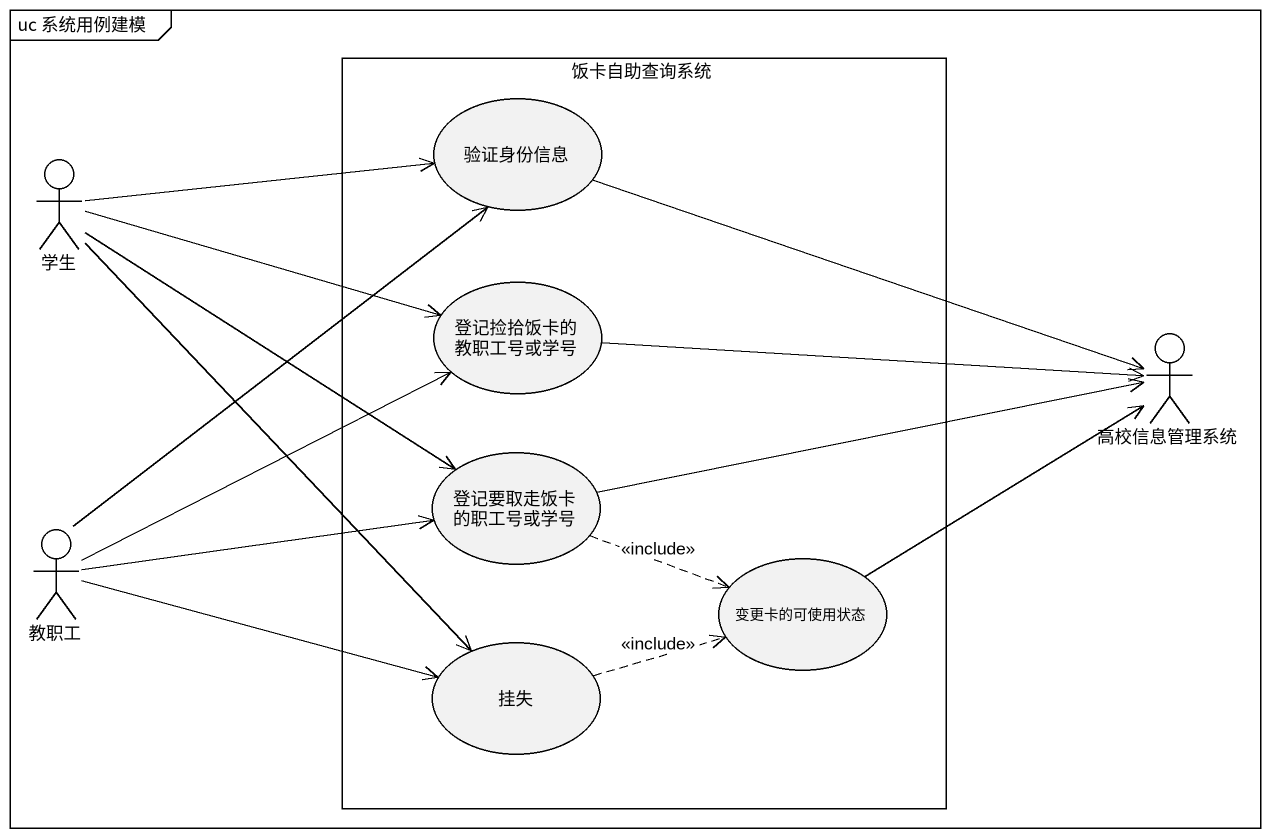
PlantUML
@startuml
mainframe uc 系统用例建模
rectangle 饭卡自助查询系统 {
  usecase 验证身份信息
  usecase 登记捡拾饭卡的教职工号或学号
  usecase 登记要取走饭卡的职工号或学号
  usecase 变更卡的可使用状态
  usecase 挂失
}
actor 学生
actor 高校信息管理系统
actor 教职工
学生 -right-> 验证身份信息
学生 -right-> 登记捡拾饭卡的教职工号或学号
学生 --> 登记要取走饭卡的职工号或学号
学生 --> 挂失
验证身份信息 -right-> 高校信息管理系统
登记捡拾饭卡的教职工号或学号 -right-> 高校信息管理系统
登记要取走饭卡的职工号或学号 -right-> 高校信息管理系统
登记要取走饭卡的职工号或学号 .right.> 变更卡的可使用状态 : <<include>>
教职工 -up-> 验证身份信息
教职工 -right-> 登记捡拾饭卡的教职工号或学号
教职工 -right-> 登记要取走饭卡的职工号或学号
教职工 -right-> 挂失
变更卡的可使用状态 -right-> 高校信息管理系统
挂失 .right.> 变更卡的可使用状态 : <<include>>
@enduml
